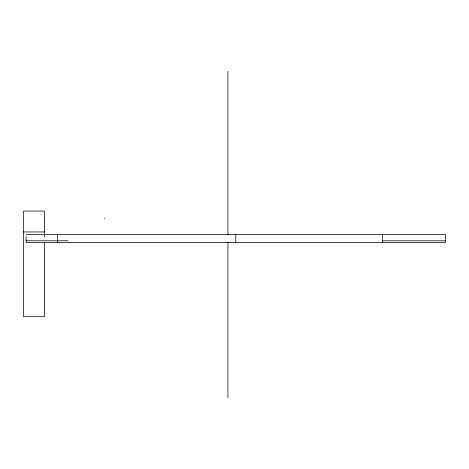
<?xml version="1.0" encoding="UTF-8"?>
<svg xmlns="http://www.w3.org/2000/svg" width="469" height="469" viewBox="0 0 469 469"><rect width="100%" height="100%" fill="white"/><g stroke="black" fill="none" stroke-linecap="round" stroke-linejoin="round"><path stroke-width="0.7" d="M23.45 231.956L44.426 231.956M26.071 234.5L445.55 234.5L445.55 242.367L26.071 242.367L26.071 236.646M26.071 240.79L68.017 240.79M382.352 240.79L445.55 240.79M382.628 234.5L382.628 242.367M235.813 234.5L235.813 242.367M227.946 71.253L227.946 234.863M227.946 242.18L227.946 397.747M104.722 218.32L104.722 218.8M57.535 234.5L57.535 242.367M44.426 237.068L44.426 211.05L23.45 211.05L23.45 316.71L44.426 316.71L44.426 242.186"/></g></svg>
